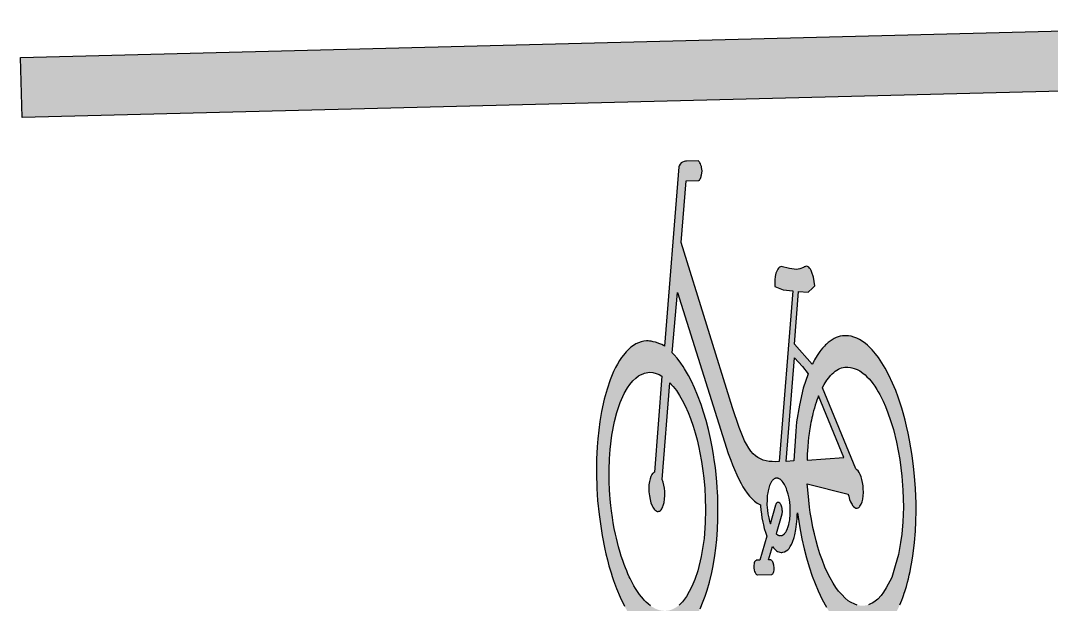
# Model space of a CAD drawing. Header units: metres. Extents: x 668617 to 675126, y 2286318 to 2293677.
# Drawn here: x 669921.41 to 669928.26, y 2287435.28 to 2287439.16 of the extents above; entities that cross this region are included whole.
import ezdxf

# ---------------------------------------------------------------- set-up
doc = ezdxf.new("R2010")
doc.units = ezdxf.units.M
doc.header["$MEASUREMENT"] = 0
doc.layers.add('DMTG-SH-CAJA BICI', color=252, linetype='Continuous')

# ---------------------------------------------------------------- blocks, each defined once
blk = doc.blocks.new('*U201')
h = blk.add_hatch(color=252)
h.dxf.hatch_style = 1
h.paths.add_polyline_path([(9.625983689807338, -1.599963005258802), (9.625955676699938, -1.19996300392795), (-3.78649375143425e-06, -1.199963004053215), (1.60045390309449e-05, -1.599963004975741)])
h.paths.add_polyline_path([(9.625965179287746, -5.600036996809136), (3.290317304482926e-05, -5.600036996366311), (3.564386458165814e-05, -6.000036996328403), (9.62597340136236, -6.000036997160776)])
h = blk.add_hatch(color=252)
h.dxf.hatch_style = 1
h.paths.add_polyline_path([(5.867414326041518, -4.135439648174742), (5.862937947641065, -4.069918229898991), (5.854806467947414, -3.996902472479385), (5.848347650386867, -3.94674895026621), (5.840519257071711, -3.894652246778574), (5.83212483489081, -3.846818307082533), (5.823176427011305, -3.801798420139529), (5.814507019175823, -3.760902160341786), (5.802470542466298, -3.712482945441777), (5.794078796544812, -3.681128643043179), (5.784283687093734, -3.646977975709156), (5.771963861418783, -3.607234803825464), (5.756565668354411, -3.563021571446587), (5.736951697649653, -3.512026695003415), (5.71429849984947, -3.459246025054856), (5.690222535638587, -3.411316210633683), (5.6698066907075, -3.375291310711308), (5.647403388629721, -3.339388760908187), (5.628385889241717, -3.313696587712538), (5.607668965126721, -3.2881756596199), (5.592718710981549, -3.271621891219062), (5.576474485410161, -3.255712995824478), (5.563017918549717, -3.24403813560249), (5.542716818240836, -3.228027394435904), (5.524170340509532, -3.216209229101415), (5.507272438576676, -3.207142702185488), (5.488080313262064, -3.199322772023277), (5.470202565851384, -3.194003133026351), (5.451693555751908, -3.190538799527502), (5.431298786363552, -3.188962555950944), (5.426512965468616, -3.189002325372785), (5.412191966817749, -3.189989350601476), (5.397324007649466, -3.192402667280547), (5.383745001921074, -3.195849988930412), (5.369776265915438, -3.200553821523669), (5.355651972331434, -3.206651837110627), (5.342593833590946, -3.213763916626619), (5.328905770291504, -3.222392416594613), (5.31603764596938, -3.231981353736223), (5.304031946243279, -3.241907936649425), (5.29852219717695, -3.247142967046332), (5.290263260628934, -3.254855193051716), (5.278482366693426, -3.267557749214406), (5.265931713644127, -3.282099838299944), (5.260264734337349, -3.289288865451156), (5.25486103205033, -3.296149034407649), (5.245359307537329, -3.309527107437248), (5.24052364131055, -3.316802095123915), (5.233354611408383, -3.327695536902143), (5.229296398541228, -3.334350549718973), (5.222749264420038, -3.34510755872101), (5.217601813971777, -3.354006558354827), (5.212147262755943, -3.363888527412847), (5.207000815904928, -3.373431724085746), (5.093135344794605, -3.236130217002216), (5.127623630783634, -2.886714836429588), (5.192074648094409, -2.893337402805791), (5.221249221019141, -2.867370674139103), (5.236325593889107, -2.851797171291963), (5.22950414317817, -2.794541596413789), (5.220713300071713, -2.762527099078608), (5.215265104971866, -2.749013494562626), (5.211046651072338, -2.741115940797658), (5.205598455972584, -2.733218274371374), (5.200325555864267, -2.727777749851218), (5.195783274575656, -2.724374140767093), (5.190994777421305, -2.722157192650448), (5.186554528522833, -2.721200923943364), (5.178574926550892, -2.721542512859217), (5.173161188291039, -2.723528730732245), (5.165927305668953, -2.727903228121029), (5.139760801753363, -2.736515756556377), (5.118298539391828, -2.740033378827421), (5.101845900118759, -2.738810778920681), (5.071361298211312, -2.733611687463398), (5.016229016176264, -2.718858921836957), (5.012890717091059, -2.719681799621217), (5.005673179986802, -2.723019276550695), (4.999168531484038, -2.728439634706821), (4.993543703262904, -2.735401424112684), (4.989093752924198, -2.743097990204154), (4.984805381747435, -2.752426003885669), (4.981420582654905, -2.762565854549329), (4.976326657394876, -2.783611765051399), (4.973537995086687, -2.804769210192879), (4.971409030723808, -2.850193213047163), (5.026645017811256, -2.874584712088413), (5.089303610380213, -2.882561128729528), (4.969524813547389, -4.014652819187438), (4.946208703027174, -4.014721652062898), (4.924663476623738, -4.013993747713601), (4.904238599317155, -4.011797191283256), (4.883332998913273, -4.007623655203115), (4.864025125379024, -4.001930206171976), (4.846503320470514, -3.994363538504334), (4.829786066047841, -3.984662390755778), (4.81375460309972, -3.972392003155832), (4.798932140341511, -3.957883487123361), (4.784927274833988, -3.940861273236569), (4.770709646703013, -3.92016404930966), (4.75616016240489, -3.894376452033417), (4.744587682171154, -3.87072096895153), (4.73062931667077, -3.838174710506845), (4.709715018423898, -3.781284158085647), (4.670059879105954, -3.648596805239017), (4.356944552979333, -2.541572133839324), (4.400133692852007, -2.133208781061485), (4.485246770960067, -2.133208781061485), (4.488612501704174, -2.12962502663543), (4.491840070556163, -2.124417710906765), (4.494876955924953, -2.118820136601486), (4.497703420397385, -2.112706235777982), (4.500298388430456, -2.106385601557108), (4.50172450016513, -2.102252285543712), (4.503550378149604, -2.096094334170881), (4.505925223846263, -2.084693466113711), (4.507261011825526, -2.067955834549314), (4.506713716775513, -2.057311824783074), (4.505242108631037, -2.046753212246071), (4.503807633585699, -2.040024856953968), (4.500627902870697, -2.029808509300354), (4.497412377186218, -2.021634484823058), (4.49456249544387, -2.015859694368262), (4.491993955472365, -2.011247568033969), (4.488229127543286, -2.005122401084989), (4.485246770960067, -2.001800133425249), (4.406607898904312, -2.001800133425249), (4.398449322084083, -2.002629320239601), (4.389366432169303, -2.004294228221758), (4.379881768809957, -2.00766629215506), (4.371037400515177, -2.012766241710848), (4.362987212201167, -2.020445119985799), (4.356697668048578, -2.030918898600149), (4.354515847562117, -2.037286512563126), (4.227627698148822, -3.227267832275195), (4.222638816070855, -3.223921793090749), (4.210674263833059, -3.217300353326985), (4.197267876836599, -3.211254725222416), (4.168488386707759, -3.200937658409238), (4.153446470677607, -3.196715114684388), (4.141161770907482, -3.193622225333558), (4.129641143199991, -3.191251494607424), (4.119977170460032, -3.189711077308809), (4.117409634085774, -3.189459842717212), (4.110683525116298, -3.189621060968867), (4.092383932315931, -3.191208908654123), (4.07412481793913, -3.194964471489408), (4.056186854691816, -3.200710195341621), (4.038912269246477, -3.208480103908), (4.021755104682942, -3.218203445923192), (4.004894001316809, -3.230071182208611), (3.989088347756711, -3.243226411281661), (3.972671837985805, -3.258833374520916), (3.953461647920202, -3.280822485024621), (3.941146840231759, -3.296107124421884), (3.926701395518177, -3.316574181411031), (3.912437267379882, -3.339078153836209), (3.899549405644872, -3.362324113267256), (3.885293306284734, -3.388891777052188), (3.86146891045888, -3.443120144088912), (3.839556032918546, -3.503208135503451), (3.819204083680758, -3.569670049910692), (3.799326835956425, -3.651078957942877), (3.785803028078342, -3.718662865758977), (3.769713691020585, -3.83380953763703), (3.76420126569475, -3.886208736586213), (3.758487117316002, -3.967316163108336), (3.75534987221906, -4.058375296003076), (3.755822901070253, -4.162048996622806), (3.758167304316088, -4.241830287547529), (3.764766625495848, -4.335901419014343), (3.781233649663245, -4.476650360409056), (3.79657329955306, -4.566638760764889), (3.803396757458673, -4.597785428475949), (3.812569636596264, -4.63854424154638), (3.821541461745682, -4.678575600912417), (3.834987992633111, -4.725943123024746), (3.842138623251964, -4.751326153744805), (3.850299541799193, -4.777322061675758), (3.869162487205981, -4.832053686525258), (3.89112554461021, -4.888513760302735), (3.918686333108993, -4.950436102222103), (3.945679754612367, -5.000055610100533), (3.96885616112773, -5.036333321872574), (3.987107246726372, -5.064048778492949), (4.010909897944662, -5.093446267605419), (4.018615852391688, -5.101999735179847), (4.027579648762584, -5.112020728222521), (4.036266452284408, -5.120625794650122), (4.04396872687468, -5.128435585299659), (4.051763332414763, -5.135245957982955), (4.06024908194805, -5.142848113945318), (4.071854011827195, -5.151824511859622), (4.080135696580567, -5.157953847274406), (4.090480108276063, -5.164600297836267), (4.096813141644231, -5.168783860767765), (4.10353590528946, -5.172480952413203), (4.114077691116829, -5.178048896809678), (4.121872296656912, -5.18145419581246), (4.130641060623117, -5.185151287457898), (4.137190536471306, -5.187707233281934), (4.146056983906156, -5.190334155695049), (4.153656557041458, -5.192766399464395), (4.16068307612992, -5.194135909643584), (4.168867411947063, -5.195887116144419), (4.17714909670016, -5.196762719395018), (4.184261590622266, -5.19754109598505), (4.194297228888201, -5.198222133253562), (4.200435564384093, -5.197151964020875), (4.210689317792127, -5.194225588000305), (4.221796797953009, -5.190625835676388), (4.238085181804537, -5.18397623059948), (4.254746234779561, -5.175414538754033), (4.272111478512453, -5.164687722967747), (4.2884948695733, -5.15269065156472), (4.305168300247975, -5.13903622048411), (4.320275784633778, -5.124509903973801), (4.335582315813352, -5.108022267727609), (4.350799192302531, -5.090088849634544), (4.365809662284521, -5.070297647496255), (4.380342419961316, -5.04885393011336), (4.394089026435681, -5.026813784062701), (4.406968859392623, -5.004386533950111), (4.42012568519882, -4.979239077907736), (4.442747436951023, -4.930135671224533), (4.456479323998554, -4.895875046508079), (4.47046043770384, -4.856416682269778), (4.487421566265435, -4.804561749828966), (4.504418489796689, -4.739853633131385), (4.513995149573251, -4.6971914082087), (4.527581515015244, -4.628105275258851), (4.535572156557174, -4.578918837232606), (4.542354801506714, -4.521151554948369), (4.549139119118514, -4.456430482206656), (4.553133436292277, -4.387332069180208), (4.556333908017506, -4.304294304766443), (4.55674136851314, -4.237162619216165), (4.555951537453864, -4.208034615818397), (4.555153677616431, -4.177676464209677), (4.553158860756594, -4.139032190178398), (4.549554608392215, -4.091040074084797), (4.545561629348295, -4.043514375574541), (4.539167711078567, -3.991594888236423), (4.535175401099206, -3.956416750283604), (4.527193122867847, -3.90574656356898), (4.5179891322146, -3.850654760696937), (4.506007184290735, -3.789534792214213), (4.491637009373222, -3.728808912791412), (4.476871082594987, -3.673356143267973), (4.461690670140297, -3.623027770791837), (4.439740994033149, -3.558378012622788), (4.420982757275734, -3.509274380616953), (4.402231211166997, -3.465849326357196), (4.383432830518339, -3.427027272869817), (4.35829773664494, -3.381211772164799), (4.3490709977867, -3.365885448104404), (4.334059189674956, -3.342795749829991), (4.309871826166206, -3.308872320240953), (4.291402959957789, -3.286935597219273), (4.279085810542436, -3.273627486827268), (4.323813130512755, -2.87319785207629), (4.633498495669188, -3.953447675648416), (4.648672552007889, -3.998054884425899), (4.659375247932462, -4.027533264317487), (4.671441832560306, -4.059619639531187), (4.68644728455588, -4.095818375765764), (4.69969476864972, -4.12552478203119), (4.713837126984625, -4.15407528385147), (4.725894010172142, -4.176098756036731), (4.738285425786225, -4.196787530369987), (4.751812578988646, -4.218223699448672), (4.768608448531544, -4.240340905796232), (4.784194314287191, -4.257666065789474), (4.800956396055017, -4.274403922676505), (4.818136977888466, -4.287434999049963), (4.830778958289966, -4.294962798585933), (4.839068002756665, -4.299275809295993), (4.839382128705238, -4.30741558475305), (4.840869125341381, -4.331781509689983), (4.844192704999843, -4.362233733443861), (4.846633788116893, -4.385995906731452), (4.851289141365633, -4.413673283848644), (4.85470940089522, -4.431993580681008), (4.860366344229072, -4.457421450579245), (4.869094629771984, -4.487717525837805), (4.875772900604292, -4.507926363237362), (4.825534493437983, -4.667159298263602), (4.801253795382264, -4.667159298263602), (4.800293352785548, -4.667370087466187), (4.796728909779995, -4.66961362363827), (4.793453837323347, -4.673216079832331), (4.790679559909575, -4.678049360204151), (4.788339171052911, -4.6839217153031), (4.78657384343767, -4.690696937675989), (4.785277530284634, -4.698439807542027), (4.78460210931524, -4.715969222385492), (4.786802663617525, -4.732898265416931), (4.788685412114388, -4.740340555062712), (4.791281383745069, -4.747273953833161), (4.794059006483088, -4.752820717913756), (4.79738358973889, -4.757958296327462), (4.800796155022645, -4.761290252855337), (4.80443620235659, -4.763524100160013), (4.806371806976947, -4.764021274264965), (4.807527951043367, -4.76413911793483), (4.902864340108544, -4.76413911793483), (4.905643970041239, -4.762977805749034), (4.909061553311502, -4.759897985102926), (4.912037219246135, -4.755575736170362), (4.914581672882988, -4.750149294306413), (4.916677184003392, -4.743489437055879), (4.918257515186592, -4.736285763941877), (4.919560853520628, -4.719703830227895), (4.917973831688842, -4.702180499092252), (4.914121690796369, -4.687170978472246), (4.911332693955854, -4.680578154666529), (4.908230240231322, -4.675229899711555), (4.904934092231943, -4.671265800898927), (4.901244534098934, -4.668510444658735), (4.897422166592452, -4.667313982162532), (4.896456371476814, -4.667159298263602), (4.88253613964941, -4.667159298263602), (4.910952999651536, -4.578850451852718), (4.917611198538269, -4.587406510635609), (4.931136344546288, -4.601399038133806), (4.938457586702671, -4.607022749849621), (4.9452332064713, -4.611229746321876), (4.952152340650791, -4.614523623346566), (4.96003660088118, -4.617014112983127), (4.967760285546871, -4.618460120152634), (4.971215670981194, -4.618608607682788), (4.973630660568915, -4.618663361051007), (4.979804121969541, -4.618308027462167), (4.991494023085083, -4.615593567256619), (5.002372683066019, -4.610268745842404), (5.012384569529533, -4.602795587013336), (5.021398545764595, -4.593163162628983), (5.029740111822189, -4.581701344834455), (5.037406256910296, -4.568555128661277), (5.044718132158768, -4.553283783291733), (5.056407029677062, -4.521170031393742), (5.061086469260366, -4.504360521950461), (5.069064064037723, -4.469703667610887), (5.075256928319276, -4.433101153449343), (5.079423864225066, -4.398899337906322), (5.081114256576837, -4.382730870987441), (5.082100123637959, -4.372429126104592), (5.083105728112334, -4.358389618864292), (5.090093775971904, -4.417139419927467), (5.096085251732324, -4.459784069694948), (5.108877771726053, -4.532952483111241), (5.121281230507463, -4.597930423507108), (5.13541388740195, -4.659324271493335), (5.151472782008974, -4.718676246948509), (5.171329957787822, -4.78263956010876), (5.207255395081515, -4.881198777871592), (5.233268302042416, -4.939261007313894), (5.260087766683739, -4.99135714749531), (5.284463806481102, -5.031259735050319), (5.311668317945484, -5.070538967898177), (5.341638743513154, -5.107648457693761), (5.363616854876541, -5.128796889935005), (5.382077023241787, -5.145373077925114), (5.394651093560911, -5.155479355535343), (5.409606031159993, -5.165646582883295), (5.414843805363481, -5.168984735779945), (5.428466634839963, -5.176528533213777), (5.439886568287159, -5.181854255918162), (5.446054677169045, -5.184699853821293), (5.461490337865245, -5.190088216181694), (5.47914060322564, -5.19473898532539), (5.496380397298477, -5.197225306495782), (5.504931380655182, -5.197857786764487), (5.512595518548885, -5.197920989726721), (5.518232724469579, -5.197794471140936), (5.52653013224694, -5.197161990872231), (5.544994315001084, -5.194378243996627), (5.562856004855265, -5.189381604809229), (5.579981054305897, -5.182776838910864), (5.597906305320962, -5.173669190638023), (5.615915858507499, -5.162053702895688), (5.632019580459677, -5.149551007794056), (5.647605446215506, -5.135432299693659), (5.663007988201465, -5.119530051313118), (5.678663771234439, -5.101012709950792), (5.693560500191286, -5.081306116412887), (5.705727110014776, -5.063181962819952), (5.721869339518673, -5.03679738100254), (5.734554438280691, -5.013373409360673), (5.747443303613038, -4.9877212309095), (5.761127017991259, -4.95700098603731), (5.768027083822421, -4.939843128002816), (5.773608422828064, -4.926018240447683), (5.778979006404841, -4.911346140277728), (5.783340640183088, -4.899663055783992), (5.787596561714351, -4.887419368900801), (5.794494620350927, -4.866717187878509), (5.803209524596849, -4.837832870768854), (5.809501410476346, -4.816010048273141), (5.815683569720143, -4.793002142067652), (5.821869074288099, -4.767246653248451), (5.82836167962399, -4.739046415261038), (5.833226115639152, -4.716230934473712), (5.837788803405664, -4.693421650055526), (5.84295967112384, -4.663916569447547), (5.848433290688094, -4.630565684340977), (5.856127536500209, -4.575704161068013), (5.86385255929538, -4.501101907897859), (5.868897642821088, -4.435774266975344), (5.871542121653402, -4.366063878028173), (5.872959201012581, -4.315825521892344), (5.8713400640678, -4.217110718940414)])
h.paths.add_polyline_path([(5.423965060822566, -4.243472324889782), (5.426642656215915, -4.257427934394452), (5.428902879994068, -4.266646883783133), (5.432288183996536, -4.279306722586006), (5.437175741808522, -4.293345227131481), (5.442941063461984, -4.306124929872239), (5.447154217192331, -4.313220950916654), (5.450320382134404, -4.318480215041034), (5.45733782348246, -4.327002484097138), (5.465059939406606, -4.333214586546848), (5.472709518852815, -4.336497247971201), (5.476953828650809, -4.337286950962133), (5.481790989309303, -4.336888588410404), (5.486560685407606, -4.335365657566375), (5.491198350624393, -4.332651814377208), (5.495642477890785, -4.328978137862765), (5.499784544262449, -4.324360190542266), (5.503773889547315, -4.318733363556936), (5.507469466121215, -4.312010870102013), (5.514036150819721, -4.296337026685844), (5.519083353288981, -4.278007008164128), (5.522786819512979, -4.256616893941982), (5.524766719188002, -4.233942790491918), (5.524893034098385, -4.208984331444675), (5.523999249436443, -4.190786079206079), (5.521059469152027, -4.167480853216246), (5.517355841914727, -4.148315691314327), (5.512375218432823, -4.130364541525721), (5.506694589759095, -4.114772333558014), (5.500113011333318, -4.101342068683661), (5.493029232517902, -4.090317568751846), (5.485041927737987, -4.081872380260243), (5.479692485765947, -4.077866083433776), (5.269902721016103, -3.53068592725803), (5.282272844864081, -3.509785717311815), (5.30175021760704, -3.480966262150632), (5.313803509988701, -3.465774314603091), (5.325750855638567, -3.451888642678678), (5.337266605218214, -3.440370534320319), (5.348019312911121, -3.430921861532661), (5.358898818554131, -3.422412986004109), (5.368791312851799, -3.415863307012355), (5.380205785084555, -3.409931113021073), (5.390420869468751, -3.405421506866767), (5.401066100804007, -3.401985633247447), (5.412163537907973, -3.399382896689942), (5.422808769243137, -3.397987068795855), (5.434659587437711, -3.397985442051377), (5.442509064858557, -3.398737025002104), (5.459713413268455, -3.401528680790641), (5.468315547220194, -3.403568753628453), (5.484148384595951, -3.408096199744321), (5.504800188130674, -3.416914753151039), (5.521596609420925, -3.425863229197595), (5.541919623858176, -3.441010115930137), (5.555796713549569, -3.453515712266636), (5.568384408974288, -3.465878697358399), (5.581515604692147, -3.48083362827048), (5.594212628127523, -3.496219456619133), (5.605726606561135, -3.512376605748876), (5.618100637376502, -3.530132139542672), (5.630547446190075, -3.551242751992147), (5.639954002438934, -3.567509706358187), (5.649694419703101, -3.585545311285149), (5.660110126621836, -3.607350679086549), (5.671287506814393, -3.631715484936367), (5.686302155258405, -3.666408354397167), (5.701675460761586, -3.709137530184611), (5.71804310371379, -3.759759560569513), (5.734744366161577, -3.821076946302023), (5.753725818032809, -3.905857026866756), (5.771958960731725, -4.021407056047674), (5.783550225534875, -4.132982650816219), (5.787895490653341, -4.225803755266293), (5.788056503923441, -4.339943505641588), (5.781082858184913, -4.436685497505679), (5.772296847079005, -4.519102027141126), (5.763479438385274, -4.574365457076032), (5.747248495699213, -4.653780236904382), (5.724497401149743, -4.7271268540357), (5.698397391597045, -4.803849968621602), (5.660662724164605, -4.872511264108179), (5.641831658687444, -4.901415038845556), (5.624634314354719, -4.923210863081071), (5.602776682440771, -4.945097025846479), (5.584587174337991, -4.959297337218771), (5.567720470755376, -4.96953476406296), (5.55309772861054, -4.9768542997657), (5.540636026069512, -4.981209555004048), (5.525266665391428, -4.985357427464514), (5.503458786577863, -4.987016571026038), (5.492658660477027, -4.986809188248155), (5.477081592680717, -4.984527842127461), (5.463996849291349, -4.981831730451003), (5.449042822343289, -4.976439507097357), (5.421224237652666, -4.961630468030817), (5.406408360090459, -4.951211821878561), (5.385932544059897, -4.933644258381399), (5.363387707509492, -4.909848297879346), (5.343772265887286, -4.885260329832531), (5.326525248960965, -4.860968402124586), (5.308831259196706, -4.832965708133034), (5.289771876902554, -4.797144610205949), (5.274741851691274, -4.766390359671872), (5.256714000911799, -4.723386209883136), (5.240672973377915, -4.680198265107819), (5.225983652245723, -4.634527203701138), (5.213287514383548, -4.59101754314026), (5.202260681598545, -4.54825339235162), (5.191895613353119, -4.502122775697769), (5.183549409994224, -4.45878525178962), (5.174526870394533, -4.402958588774164), (5.16817199865274, -4.359472271993207), (5.164165746974294, -4.323802163043174), (5.160498589242568, -4.276949380397008), (5.15547408964462, -4.207764029253707), (5.153801805821975, -4.16651538051045)], flags=16)
h.paths.add_polyline_path([(5.155956326703162, -4.009418335774281), (5.1583275568351, -3.969626377434719), (5.162836648279556, -3.92198244803518), (5.16707198795305, -3.885583962139599), (5.17046963503029, -3.859979049043882), (5.174581796552899, -3.83349978117165), (5.177621882013523, -3.814520254835489), (5.179947250099006, -3.8014815434447), (5.182634441319025, -3.788372372480955), (5.185747784295751, -3.772805795774617), (5.188562009325215, -3.759477728582178), (5.191920491026719, -3.745179082482129), (5.195453694948609, -3.729828053295535), (5.198984260787929, -3.716758725135909), (5.203395540258071, -3.700184186993989), (5.207809660739737, -3.683384191887586), (5.213811703838562, -3.664674407485851), (5.220341769256918, -3.644912923407392), (5.225458025490098, -3.629037035327091), (5.23127479403953, -3.613845582379593), (5.238015906042212, -3.597511536223265), (5.243429859716707, -3.584627138814183), (5.401015909035246, -3.997927684756144)], flags=16)
h.paths.add_polyline_path([(5.067458559471827, -4.013110771563424), (5.01686827664324, -4.015007364312777), (5.088907569594185, -3.32737674320907), (5.140681201125781, -3.387672747779673), (5.178074807562415, -3.436436016584207), (5.143046268770014, -3.530035160840437), (5.114756227678684, -3.642731123428637), (5.093076216552052, -3.753994588990798), (5.085562944316912, -3.815680923930328)], flags=16)
h.paths.add_polyline_path([(5.017647231870306, -4.207409786685172), (5.02121754371144, -4.219533165871707), (5.024781832520444, -4.233769936945654), (5.029979780272148, -4.259447975310082), (5.031835511959831, -4.271664851361762), (5.03361698320195, -4.287390795076123), (5.03531937557245, -4.311308023530724), (5.035866550343955, -4.33376123138613), (5.035775850563144, -4.349085434484424), (5.033747647573497, -4.380931593279134), (5.033043377947336, -4.386723029681117), (5.030403943466108, -4.404781479172678), (5.027345305935204, -4.420607696962834), (5.023916145627849, -4.434700810269556), (5.020082662703941, -4.447226645974311), (5.017436567457439, -4.454578797539059), (5.01366232282783, -4.463934974953406), (5.010658105165539, -4.470113881648366), (5.0072054196026, -4.476695745993345), (5.001156696564041, -4.486233523397959), (4.995232524370727, -4.493548962539205), (4.989071626547813, -4.499223293143764), (4.985789571587561, -4.501440486140431), (4.982970748341344, -4.503386609443547), (4.976401029532139, -4.506185157614194), (4.969944746998724, -4.507519163652579), (4.962262960624444, -4.507440969515477), (4.954948588647242, -4.505633895599621), (4.948326008500686, -4.502271070194396), (4.942552648840514, -4.498291636157384), (4.937957624984138, -4.494138185252502), (4.979058726680495, -4.365394122828464), (4.979867797069029, -4.361767551703375), (4.980496955939402, -4.357635362510746), (4.980917434454639, -4.353321978397239), (4.981156796844906, -4.349512565775518), (4.981307585230512, -4.34256055597799), (4.98106935658739, -4.336477007495378), (4.980919701949112, -4.333458118270468), (4.980439489125119, -4.328841788084747), (4.979673764713352, -4.323360082540848), (4.978732420047075, -4.318210230377978), (4.977922003333498, -4.314579888833399), (4.977233535309618, -4.311800111041512), (4.976116935976589, -4.307995065424896), (4.974745526946868, -4.304025744049483), (4.973740389141395, -4.30145276662422), (4.972002496309711, -4.297538474287426), (4.970484337868965, -4.294703548140015), (4.968473070229109, -4.291611302772824), (4.966424743225585, -4.289082520394959), (4.96489170435217, -4.287515624607523), (4.963464316551261, -4.286332834370829), (4.962638098235222, -4.28574765567288), (4.961887415830673, -4.285269361216837), (4.961186760023572, -4.284895039666448), (4.960623854508995, -4.28462660009473), (4.960101693036261, -4.284412688429833), (4.959404863626479, -4.284170713386737), (4.958976378021198, -4.284050394041164), (4.958470939320722, -4.283925206558323), (4.957828246342449, -4.28381381213059), (4.957136164499146, -4.283751361569528), (4.956452727478849, -4.283742460515505), (4.955590087532197, -4.283805316754189), (4.954934073023649, -4.283916735045739), (4.95403472800937, -4.284170761113645), (4.953061689423279, -4.284530597570225), (4.952070723458396, -4.285034378155111), (4.951115753969332, -4.28564611683586), (4.950268844765844, -4.286311834564725), (4.949419172053335, -4.287144357574472), (4.948320074943579, -4.288349841919569), (4.947326841484313, -4.289598208824297), (4.946480003140125, -4.290983599466322), (4.945379843142339, -4.292895345485095), (4.944442446735664, -4.294859901244572), (4.943540409071665, -4.297061802544049), (4.942124004447443, -4.301293621499952), (4.901704851728197, -4.427186936331914), (4.89667143904753, -4.410335593897751), (4.891349629407514, -4.387886418959827), (4.886735844931589, -4.359645354215028), (4.884069483952796, -4.33583329183658), (4.882929642801013, -4.317705566847127), (4.882366028694084, -4.299620390328954), (4.883372867120547, -4.267817615224945), (4.886092230783521, -4.239326485739361), (4.888907679527111, -4.221253551153627), (4.891736024645638, -4.207610120066408), (4.896861058276819, -4.189015889148824), (4.899731068607254, -4.180336931629444), (4.902749528969524, -4.172827186062734), (4.904746483050104, -4.167856698913669), (4.90825279648431, -4.160560996956676), (4.91259921159099, -4.152513654440647), (4.916877366158125, -4.146307341819642), (4.923542413610407, -4.137820720532314), (4.929882762174601, -4.13235750990838), (4.935952376885451, -4.128351116917523), (4.942827132588982, -4.125490811485412), (4.951057078621957, -4.124081789584623), (4.959238007590913, -4.125216430121326), (4.96614775366579, -4.127861278389285), (4.972444777693123, -4.131492331455655), (4.978447765718664, -4.1363817775628), (4.983122360298365, -4.141049658453396), (4.987964736565675, -4.146533638597701), (4.993820470306037, -4.154541819344046), (5.001594575270271, -4.16780145510433), (5.007713550952797, -4.180542037693769), (5.013701011953097, -4.195969545521743)], flags=16)
h.paths.add_polyline_path([(4.472143135809776, -4.181010786623745), (4.473300283473443, -4.24330750188391), (4.472636236606637, -4.321292296484354), (4.469460520280714, -4.410147437305854), (4.459553676999171, -4.512755925787916), (4.436033371148967, -4.63277418286397), (4.412569266746412, -4.726494261869429), (4.390544989908027, -4.784611244680314), (4.370148547857684, -4.831285336786582), (4.331627473465909, -4.89696808597494), (4.303856264070951, -4.93122409157996), (4.28166405195436, -4.951675713977827), (4.264268365770552, -4.964221107694078), (4.251194838538673, -4.972046670918845), (4.23505933600601, -4.979278058700725), (4.219411247218776, -4.984378571562732), (4.204419176520193, -4.98716964141955), (4.187140242153359, -4.988184606638752), (4.170496584864677, -4.986662215140608), (4.155631636488132, -4.983998001853525), (4.138187108570186, -4.978259037676671), (4.12294079322743, -4.971281363034263), (4.107178294350315, -4.962370646630068), (4.090401158623514, -4.950805067822248), (4.075917242680766, -4.938625823175047), (4.063826237185853, -4.927299424205587), (4.05288100525202, -4.915208280657402), (4.046020414247086, -4.907469353934899), (4.032414980456765, -4.890685756579884), (4.021094737672799, -4.875050966011435), (4.007615757139777, -4.854830186518865), (3.994648276687115, -4.83372231232868), (3.984478156385722, -4.815526844163444), (3.977732979067919, -4.802794094785002), (3.970740247754438, -4.789187432074982), (3.960957516003103, -4.767873725776869), (3.955095169759218, -4.754986179838545), (3.946328747519924, -4.734814182668417), (3.939082775159608, -4.715843605089512), (3.930817147962824, -4.694732351061282), (3.922809110734642, -4.671858849729376), (3.914672947586991, -4.646312234871468), (3.9057733814419, -4.617076414655556), (3.89903422570776, -4.593148741988461), (3.889114001129046, -4.555002318029671), (3.882253075591605, -4.525695971869946), (3.876022409145992, -4.496183230296803), (3.870812066601678, -4.469842578934587), (3.864068561946134, -4.431835854928348), (3.858220935128901, -4.39381876608644), (3.85350804230276, -4.359342958378965), (3.848436196182982, -4.314111042959257), (3.845255796403149, -4.278766729660127), (3.842101155620229, -4.235810796853132), (3.84060914099758, -4.205214930003169), (3.839390104834926, -4.175670755940519), (3.838253698181756, -4.117772673942648), (3.839509532911224, -4.039694145180632), (3.843612238591207, -3.967190996457258), (3.849755926605931, -3.905774503559491), (3.863396820833312, -3.810262885324409), (3.882600989315435, -3.721242132462089), (3.899380132236822, -3.66113679121498), (3.923834787154502, -3.595505190234892), (3.952129205264821, -3.535775010957069), (3.975529079441296, -3.499096112466523), (3.991233704208593, -3.476792902392572), (4.012871261561752, -3.452747160733343), (4.032187498406756, -3.43524433394568), (4.050598155972757, -3.421894200906229), (4.065189456824292, -3.414071566873874), (4.081431006136174, -3.407749242734343), (4.091642608458471, -3.404150053716645), (4.102240930265995, -3.402088352805149), (4.124814174816474, -3.399339530917683), (4.146724710629626, -3.401678153186774), (4.168609487446136, -3.40745069041633), (4.187495181058007, -3.415304644276874), (4.206362140854057, -3.426866505263429), (4.140208688024092, -4.063948197494207), (4.135360309565337, -4.066277919524379), (4.131060564286078, -4.069461163199466), (4.127090333447059, -4.073477987478434), (4.122827386734703, -4.078808216632936), (4.115542943145225, -4.091626588562884), (4.109906740821779, -4.107417527626287), (4.105044981065942, -4.12606026096196), (4.101746156807056, -4.147483023351973), (4.100083530646786, -4.169274075374594), (4.100491994739668, -4.194608098450308), (4.102552714487661, -4.220450111110818), (4.106828373432174, -4.245276820568542), (4.112077187205562, -4.267010077368851), (4.119581418599402, -4.287139037940776), (4.123637289739555, -4.295583224100672), (4.127766088948778, -4.302733045136262), (4.131944064424828, -4.30883567983429), (4.134114845341027, -4.311633058721564), (4.137306953755683, -4.3152289805629), (4.142058317810988, -4.319527683294118), (4.14738507763977, -4.322927461895662), (4.152582038887185, -4.324888781631544), (4.15798373397971, -4.325624346946005), (4.163344281583745, -4.32505225310844), (4.168265588111477, -4.32325350355892), (4.173135042113328, -4.320107212774214), (4.177806787450888, -4.315800623755563), (4.182309259380673, -4.310066504012413), (4.186404270814913, -4.303432784172415), (4.190171440470811, -4.295856540297955), (4.193405030906552, -4.287585514482725), (4.19905461452717, -4.267930069152726), (4.203024845366098, -4.245602186264263), (4.205059137052344, -4.220858733471852), (4.205060140649592, -4.19469293237296), (4.203356032468507, -4.17196701728104), (4.200475039210413, -4.151141472188007), (4.196152545726253, -4.131618291168031), (4.190781293084643, -4.113791450619355), (4.258657587911423, -3.472064059001217), (4.280139253153704, -3.497979864781902), (4.299916810214989, -3.525777113470837), (4.320640090446339, -3.559455504837053), (4.33743094200282, -3.590976095243279), (4.355091243335866, -3.629188651357081), (4.373895980100511, -3.673146480678192), (4.38865153637368, -3.714254430968323), (4.405137294356809, -3.764875722699552), (4.416998141542388, -3.80999632880212), (4.428571290840864, -3.855691056645225), (4.439568040768527, -3.908322788418363), (4.446020167680579, -3.942312800807315), (4.455362654758454, -4.002113280706682), (4.462365422044678, -4.063147401315268), (4.467331555917745, -4.112814677564653)], flags=16)
at = {"color": 252}
blk.add_lwpolyline([(-3.7864937532e-06, -1.199963004053215), (9.625955676699938, -1.19996300392795), (9.625983689807338, -1.599963005258802), (1.60045390314e-05, -1.599963004975741)], close=True, dxfattribs=at)
for points in [[(4.969524813547389, -4.014652819187438), (4.946208703027174, -4.014721652062898), (4.924663476623738, -4.013993747713601), (4.904238599317155, -4.011797191283256), (4.883332998913273, -4.007623655203115), (4.864025125379024, -4.001930206171976), (4.846503320470514, -3.994363538504334), (4.829786066047841, -3.984662390755778), (4.81375460309972, -3.972392003155832), (4.798932140341511, -3.957883487123361), (4.784927274833988, -3.940861273236569), (4.770709646703013, -3.92016404930966), (4.75616016240489, -3.894376452033417), (4.744587682171154, -3.87072096895153), (4.73062931667077, -3.838174710506845), (4.709715018423898, -3.781284158085647), (4.670059879105954, -3.648596805239017), (4.356944552979333, -2.541572133839324), (4.400133692852007, -2.133208781061485), (4.485246770960067, -2.133208781061485), (4.488612501704174, -2.12962502663543), (4.491840070556163, -2.124417710906765), (4.494876955924953, -2.118820136601486), (4.497703420397385, -2.112706235777982), (4.500298388430456, -2.106385601557108), (4.50172450016513, -2.102252285543712), (4.503550378149604, -2.096094334170881), (4.505925223846263, -2.084693466113711), (4.507261011825526, -2.067955834549314), (4.506713716775513, -2.057311824783074), (4.505242108631037, -2.046753212246071), (4.503807633585699, -2.040024856953968), (4.500627902870697, -2.029808509300354), (4.497412377186218, -2.021634484823058), (4.49456249544387, -2.015859694368262), (4.491993955472365, -2.011247568033969), (4.488229127543286, -2.005122401084989), (4.485246770960067, -2.001800133425249), (4.406607898904312, -2.001800133425249), (4.398449322084083, -2.002629320239601), (4.389366432169303, -2.004294228221758), (4.379881768809957, -2.00766629215506), (4.371037400515177, -2.012766241710848), (4.362987212201167, -2.020445119985799), (4.356697668048578, -2.030918898600149), (4.354515847562117, -2.037286512563126), (4.227627698148822, -3.227267832275195), (4.222638816070855, -3.223921793090749), (4.210674263833059, -3.217300353326985), (4.197267876836599, -3.211254725222416), (4.168488386707759, -3.200937658409238), (4.153446470677607, -3.196715114684388), (4.141161770907482, -3.193622225333558), (4.129641143199991, -3.191251494607424), (4.119977170460032, -3.189711077308809), (4.117409634085774, -3.189459842717212), (4.110683525116298, -3.189621060968867), (4.092383932315931, -3.191208908654123), (4.07412481793913, -3.194964471489408), (4.056186854691816, -3.200710195341621), (4.038912269246477, -3.208480103908), (4.021755104682942, -3.218203445923192), (4.004894001316809, -3.230071182208611), (3.989088347756711, -3.243226411281661), (3.972671837985805, -3.258833374520916), (3.953461647920202, -3.280822485024621), (3.941146840231759, -3.296107124421884), (3.926701395518177, -3.316574181411031), (3.912437267379882, -3.339078153836209), (3.899549405644872, -3.362324113267256), (3.885293306284734, -3.388891777052188), (3.86146891045888, -3.443120144088912), (3.839556032918546, -3.503208135503451), (3.819204083680758, -3.569670049910692), (3.799326835956425, -3.651078957942877), (3.785803028078342, -3.718662865758977), (3.769713691020585, -3.83380953763703), (3.76420126569475, -3.886208736586213), (3.758487117316002, -3.967316163108336), (3.75534987221906, -4.058375296003076), (3.755822901070253, -4.162048996622806), (3.758167304316088, -4.241830287547529), (3.764766625495848, -4.335901419014343), (3.781233649663245, -4.476650360409056), (3.79657329955306, -4.566638760764889), (3.803396757458673, -4.597785428475949), (3.812569636596264, -4.63854424154638), (3.821541461745682, -4.678575600912417), (3.834987992633111, -4.725943123024746), (3.842138623251964, -4.751326153744805), (3.850299541799193, -4.777322061675758), (3.869162487205981, -4.832053686525258), (3.89112554461021, -4.888513760302735), (3.918686333108993, -4.950436102222103)], [(4.42012568519882, -4.979239077907736), (4.442747436951023, -4.930135671224533), (4.456479323998554, -4.895875046508079), (4.47046043770384, -4.856416682269778), (4.487421566265435, -4.804561749828966), (4.504418489796689, -4.739853633131385), (4.513995149573251, -4.6971914082087), (4.527581515015244, -4.628105275258851), (4.535572156557174, -4.578918837232606), (4.542354801506714, -4.521151554948369), (4.549139119118514, -4.456430482206656), (4.553133436292277, -4.387332069180208), (4.556333908017506, -4.304294304766443), (4.55674136851314, -4.237162619216165), (4.555951537453864, -4.208034615818397), (4.555153677616431, -4.177676464209677), (4.553158860756594, -4.139032190178398), (4.549554608392215, -4.091040074084797), (4.545561629348295, -4.043514375574541), (4.539167711078567, -3.991594888236423), (4.535175401099206, -3.956416750283604), (4.527193122867847, -3.90574656356898), (4.5179891322146, -3.850654760696937), (4.506007184290735, -3.789534792214213), (4.491637009373222, -3.728808912791412), (4.476871082594987, -3.673356143267973), (4.461690670140297, -3.623027770791837), (4.439740994033149, -3.558378012622788), (4.420982757275734, -3.509274380616953), (4.402231211166997, -3.465849326357196), (4.383432830518339, -3.427027272869817), (4.35829773664494, -3.381211772164799), (4.3490709977867, -3.365885448104404), (4.334059189674956, -3.342795749829991), (4.309871826166206, -3.308872320240953), (4.291402959957789, -3.286935597219273), (4.279085810542436, -3.273627486827268), (4.323813130512755, -2.87319785207629), (4.633498495669188, -3.953447675648416), (4.648672552007889, -3.998054884425899), (4.659375247932462, -4.027533264317487), (4.671441832560306, -4.059619639531187), (4.68644728455588, -4.095818375765764), (4.69969476864972, -4.12552478203119), (4.713837126984625, -4.15407528385147), (4.725894010172142, -4.176098756036731), (4.738285425786225, -4.196787530369987), (4.751812578988646, -4.218223699448672), (4.768608448531544, -4.240340905796232), (4.784194314287191, -4.257666065789474), (4.800956396055017, -4.274403922676505), (4.818136977888466, -4.287434999049963), (4.830778958289966, -4.294962798585933), (4.839068002756665, -4.299275809295993), (4.839382128705238, -4.30741558475305), (4.840869125341381, -4.331781509689983), (4.844192704999843, -4.362233733443861), (4.846633788116893, -4.385995906731452), (4.851289141365633, -4.413673283848644), (4.85470940089522, -4.431993580681008), (4.860366344229072, -4.457421450579245), (4.869094629771984, -4.487717525837805), (4.875772900604292, -4.507926363237362), (4.825534493437983, -4.667159298263602), (4.801253795382264, -4.667159298263602), (4.800293352785548, -4.667370087466187), (4.796728909779995, -4.66961362363827), (4.793453837323347, -4.673216079832331), (4.790679559909575, -4.678049360204151), (4.788339171052911, -4.6839217153031), (4.78657384343767, -4.690696937675989), (4.785277530284634, -4.698439807542027), (4.78460210931524, -4.715969222385492), (4.786802663617525, -4.732898265416931), (4.788685412114388, -4.740340555062712), (4.791281383745069, -4.747273953833161), (4.794059006483088, -4.752820717913756), (4.79738358973889, -4.757958296327462), (4.800796155022645, -4.761290252855337), (4.80443620235659, -4.763524100160013), (4.806371806976947, -4.764021274264965), (4.807527951043367, -4.76413911793483), (4.902864340108544, -4.76413911793483), (4.905643970041239, -4.762977805749034), (4.909061553311502, -4.759897985102926), (4.912037219246135, -4.755575736170362), (4.914581672882988, -4.750149294306413), (4.916677184003392, -4.743489437055879), (4.918257515186592, -4.736285763941877), (4.919560853520628, -4.719703830227895), (4.917973831688842, -4.702180499092252), (4.914121690796369, -4.687170978472246), (4.911332693955854, -4.680578154666529), (4.908230240231322, -4.675229899711555), (4.904934092231943, -4.671265800898927), (4.901244534098934, -4.668510444658735), (4.897422166592452, -4.667313982162532), (4.896456371476814, -4.667159298263602), (4.88253613964941, -4.667159298263602), (4.910952999651536, -4.578850451852718), (4.917611198538269, -4.587406510635609), (4.931136344546288, -4.601399038133806), (4.938457586702671, -4.607022749849621), (4.9452332064713, -4.611229746321876), (4.952152340650791, -4.614523623346566), (4.96003660088118, -4.617014112983127), (4.967760285546871, -4.618460120152634), (4.971215670981194, -4.618608607682788), (4.973630660568915, -4.618663361051007), (4.979804121969541, -4.618308027462167), (4.991494023085083, -4.615593567256619), (5.002372683066019, -4.610268745842404), (5.012384569529533, -4.602795587013336), (5.021398545764595, -4.593163162628983), (5.029740111822189, -4.581701344834455), (5.037406256910296, -4.568555128661277), (5.044718132158768, -4.553283783291733), (5.056407029677062, -4.521170031393742), (5.061086469260366, -4.504360521950461), (5.069064064037723, -4.469703667610887), (5.075256928319276, -4.433101153449343), (5.079423864225066, -4.398899337906322), (5.081114256576837, -4.382730870987441), (5.082100123637959, -4.372429126104592), (5.083105728112334, -4.358389618864292), (5.090093775971904, -4.417139419927467), (5.096085251732324, -4.459784069694948), (5.108877771726053, -4.532952483111241), (5.121281230507463, -4.597930423507108), (5.13541388740195, -4.659324271493335), (5.151472782008974, -4.718676246948509), (5.171329957787822, -4.78263956010876), (5.207255395081515, -4.881198777871592), (5.233268302042416, -4.939261007313894), (5.260087766683739, -4.99135714749531)], [(5.747443303613038, -4.9877212309095), (5.761127017991259, -4.95700098603731), (5.768027083822421, -4.939843128002816), (5.773608422828064, -4.926018240447683), (5.778979006404841, -4.911346140277728), (5.783340640183088, -4.899663055783992), (5.787596561714351, -4.887419368900801), (5.794494620350927, -4.866717187878509), (5.803209524596849, -4.837832870768854), (5.809501410476346, -4.816010048273141), (5.815683569720143, -4.793002142067652), (5.821869074288099, -4.767246653248451), (5.82836167962399, -4.739046415261038), (5.833226115639152, -4.716230934473712), (5.837788803405664, -4.693421650055526), (5.84295967112384, -4.663916569447547), (5.848433290688094, -4.630565684340977), (5.856127536500209, -4.575704161068013), (5.86385255929538, -4.501101907897859), (5.868897642821088, -4.435774266975344), (5.871542121653402, -4.366063878028173), (5.872959201012581, -4.315825521892344), (5.8713400640678, -4.217110718940414), (5.867414326041518, -4.135439648174742), (5.862937947641065, -4.069918229898991), (5.854806467947414, -3.996902472479385), (5.848347650386867, -3.94674895026621), (5.840519257071711, -3.894652246778574), (5.83212483489081, -3.846818307082533), (5.823176427011305, -3.801798420139529), (5.814507019175823, -3.760902160341786), (5.802470542466298, -3.712482945441777), (5.794078796544812, -3.681128643043179), (5.784283687093734, -3.646977975709156), (5.771963861418783, -3.607234803825464), (5.756565668354411, -3.563021571446587), (5.736951697649653, -3.512026695003415), (5.71429849984947, -3.459246025054856), (5.690222535638587, -3.411316210633683), (5.6698066907075, -3.375291310711308), (5.647403388629721, -3.339388760908187), (5.628385889241717, -3.313696587712538), (5.607668965126721, -3.2881756596199), (5.592718710981549, -3.271621891219062), (5.576474485410161, -3.255712995824478), (5.563017918549717, -3.24403813560249), (5.542716818240836, -3.228027394435904), (5.524170340509532, -3.216209229101415), (5.507272438576676, -3.207142702185488), (5.488080313262064, -3.199322772023277), (5.470202565851384, -3.194003133026351), (5.451693555751908, -3.190538799527502), (5.431298786363552, -3.188962555950944), (5.426512965468616, -3.189002325372785), (5.412191966817749, -3.189989350601476), (5.397324007649466, -3.192402667280547), (5.383745001921074, -3.195849988930412), (5.369776265915438, -3.200553821523669), (5.355651972331434, -3.206651837110627), (5.342593833590946, -3.213763916626619), (5.328905770291504, -3.222392416594613), (5.31603764596938, -3.231981353736223), (5.304031946243279, -3.241907936649425), (5.29852219717695, -3.247142967046332), (5.290263260628934, -3.254855193051716), (5.278482366693426, -3.267557749214406), (5.265931713644127, -3.282099838299944), (5.260264734337349, -3.289288865451156), (5.25486103205033, -3.296149034407649), (5.245359307537329, -3.309527107437248), (5.24052364131055, -3.316802095123915), (5.233354611408383, -3.327695536902143), (5.229296398541228, -3.334350549718973), (5.222749264420038, -3.34510755872101), (5.217601813971777, -3.354006558354827), (5.212147262755943, -3.363888527412847), (5.207000815904928, -3.373431724085746), (5.093135344794605, -3.236130217002216), (5.127623630783634, -2.886714836429588), (5.192074648094409, -2.893337402805791), (5.221249221019141, -2.867370674139103), (5.236325593889107, -2.851797171291963), (5.22950414317817, -2.794541596413789), (5.220713300071713, -2.762527099078608), (5.215265104971866, -2.749013494562626), (5.211046651072338, -2.741115940797658), (5.205598455972584, -2.733218274371374), (5.200325555864267, -2.727777749851218), (5.195783274575656, -2.724374140767093), (5.190994777421305, -2.722157192650448), (5.186554528522833, -2.721200923943364), (5.178574926550892, -2.721542512859217), (5.173161188291039, -2.723528730732245), (5.170519051185815, -2.725126492607905), (5.165072194215632, -2.728184682293594), (5.139760801753363, -2.736515756556377), (5.118298539391828, -2.740033378827421), (5.101845900118759, -2.738810778920681), (5.071361298211312, -2.733611687463398), (5.016229016176264, -2.718858921836957), (5.012890717091059, -2.719681799621217), (5.005673179986802, -2.723019276550695), (4.999168531484038, -2.728439634706821), (4.993543703262904, -2.735401424112684), (4.989093752924198, -2.743097990204154), (4.984805381747435, -2.752426003885669), (4.981420582654905, -2.762565854549329), (4.976326657394876, -2.783611765051399), (4.973537995086687, -2.804769210192879), (4.971409030723808, -2.850193213047163), (5.026645017811256, -2.874584712088413), (5.089303610380213, -2.882561128729528), (4.969524813547389, -4.014652819187438)], [(5.01686827664324, -4.015007364312777), (5.088907569594185, -3.32737674320907), (5.140681201125781, -3.387672747779673), (5.178074807562415, -3.436436016584207), (5.143046268770014, -3.530035160840437), (5.114756227678684, -3.642731123428637), (5.093076216552052, -3.753994588990798), (5.085562944316912, -3.815680923930328), (5.067458559471827, -4.013110771563424), (5.01686827664324, -4.015007364312777)], [(4.206362140854057, -3.426866505263429), (4.140208688024092, -4.063948197494207), (4.135360309565337, -4.066277919524379), (4.131060564286078, -4.069461163199466), (4.127090333447059, -4.073477987478434), (4.122827386734703, -4.078808216632936), (4.115542943145225, -4.091626588562884), (4.109906740821779, -4.107417527626287), (4.105044981065942, -4.12606026096196), (4.101746156807056, -4.147483023351973), (4.100083530646786, -4.169274075374594), (4.100491994739668, -4.194608098450308), (4.102552714487661, -4.220450111110818), (4.106828373432174, -4.245276820568542), (4.112077187205562, -4.267010077368851), (4.119581418599402, -4.287139037940776), (4.123637289739555, -4.295583224100672), (4.127766088948778, -4.302733045136262), (4.131944064424828, -4.30883567983429), (4.134114845341027, -4.311633058721564), (4.137306953755683, -4.3152289805629), (4.142058317810988, -4.319527683294118), (4.14738507763977, -4.322927461895662), (4.152582038887185, -4.324888781631544), (4.15798373397971, -4.325624346946005), (4.163344281583745, -4.32505225310844), (4.168265588111477, -4.32325350355892), (4.173135042113328, -4.320107212774214), (4.177806787450888, -4.315800623755563), (4.182309259380673, -4.310066504012413), (4.186404270814913, -4.303432784172415), (4.190171440470811, -4.295856540297955), (4.193405030906552, -4.287585514482725), (4.19905461452717, -4.267930069152726), (4.203024845366098, -4.245602186264263), (4.205059137052344, -4.220858733471852), (4.205060140649592, -4.19469293237296), (4.203356032468507, -4.17196701728104), (4.200475039210413, -4.151141472188007), (4.196152545726253, -4.131618291168031), (4.190781293084643, -4.113791450619355), (4.258657587911423, -3.472064059001217), (4.280139253153704, -3.497979864781902), (4.299916810214989, -3.525777113470837), (4.320640090446339, -3.559455504837053), (4.33743094200282, -3.590976095243279), (4.355091243335866, -3.629188651357081), (4.373895980100511, -3.673146480678192), (4.38865153637368, -3.714254430968323), (4.405137294356809, -3.764875722699552), (4.416998141542388, -3.80999632880212), (4.428571290840864, -3.855691056645225), (4.439568040768527, -3.908322788418363), (4.446020167680579, -3.942312800807315), (4.455362654758454, -4.002113280706682), (4.462365422044678, -4.063147401315268), (4.467331555917745, -4.112814677564653), (4.472143135809776, -4.181010786623745), (4.473300283473443, -4.24330750188391), (4.472636236606637, -4.321292296484354), (4.469460520280714, -4.410147437305854), (4.459553676999171, -4.512755925787916), (4.436033371148967, -4.63277418286397), (4.412569266746412, -4.726494261869429), (4.390544989908027, -4.784611244680314), (4.370148547857684, -4.831285336786582), (4.331627473465909, -4.89696808597494), (4.303856264070951, -4.93122409157996), (4.28166405195436, -4.951675713977827)], [(4.090401158623514, -4.950805067822248), (4.075917242680766, -4.938625823175047), (4.063826237185853, -4.927299424205587), (4.05288100525202, -4.915208280657402), (4.046020414247086, -4.907469353934899), (4.032414980456765, -4.890685756579884), (4.021094737672799, -4.875050966011435), (4.007615757139777, -4.854830186518865), (3.994648276687115, -4.83372231232868), (3.984478156385722, -4.815526844163444), (3.977732979067919, -4.802794094785002), (3.970740247754438, -4.789187432074982), (3.960957516003103, -4.767873725777233), (3.955095169759218, -4.754986179838545), (3.946328747519924, -4.734814182668417), (3.939082775159608, -4.715843605089512), (3.930817147962824, -4.694732351061282), (3.922809110734642, -4.671858849729376), (3.914672947586991, -4.646312234871468), (3.9057733814419, -4.617076414655556), (3.89903422570776, -4.593148741988461), (3.889114001129046, -4.555002318029671), (3.882253075591605, -4.525695971869946), (3.876022409145992, -4.496183230296803), (3.870812066601678, -4.469842578934587), (3.864068561946134, -4.431835854928348), (3.858220935128901, -4.39381876608644), (3.85350804230276, -4.359342958378965), (3.848436196182982, -4.314111042959257), (3.845255796403149, -4.278766729660127), (3.842101155620229, -4.235810796853132), (3.84060914099758, -4.205214930003169), (3.839390104834926, -4.175670755940519), (3.838253698181756, -4.117772673942648), (3.839509532911224, -4.039694145180632), (3.843612238591207, -3.967190996457258), (3.849755926605931, -3.905774503559491), (3.863396820833312, -3.810262885324409), (3.882600989315435, -3.721242132462089), (3.899380132236822, -3.66113679121498), (3.923834787154502, -3.595505190234892), (3.952129205264821, -3.535775010957069), (3.975529079441296, -3.499096112466523), (3.991233704208593, -3.476792902392572), (4.012871261561752, -3.452747160733343), (4.032187498406756, -3.43524433394568), (4.050598155972757, -3.421894200906229), (4.065189456824292, -3.414071566873874), (4.081431006136174, -3.407749242734343), (4.091642608458471, -3.404150053716645), (4.102240930265995, -3.402088352805149), (4.124814174816474, -3.399339530917683), (4.146724710629626, -3.401678153186774), (4.168609487446136, -3.40745069041633), (4.187495181058007, -3.415304644276874), (4.206362140854057, -3.426866505263429)], [(5.153801805821975, -4.16651538051045), (5.423721070431118, -4.243402823376892), (5.424295807298601, -4.245196173338255), (5.426642656215915, -4.257427934394452), (5.428902879994068, -4.266646883783133), (5.432288183996536, -4.279306722586006), (5.437175741808522, -4.293345227131481), (5.442941063461984, -4.306124929872239), (5.447154217192331, -4.313220950916654), (5.450320382134404, -4.318480215041034), (5.45733782348246, -4.327002484097138), (5.465059939406606, -4.333214586546848), (5.472709518852815, -4.336497247971201), (5.476953828650809, -4.337286950962133), (5.481790989309303, -4.336888588410404), (5.486560685407606, -4.335365657566375), (5.491198350624393, -4.332651814377208), (5.495642477890785, -4.328978137862765), (5.499784544262449, -4.324360190542266), (5.503773889547315, -4.318733363556936), (5.507469466121215, -4.312010870102013), (5.514036150819721, -4.296337026685844), (5.519083353288981, -4.278007008164128), (5.522786819512979, -4.256616893941982), (5.524766719188002, -4.233942790491918), (5.524893034098385, -4.208984331444675), (5.523999249436443, -4.190786079206079), (5.521059469152027, -4.167480853216246), (5.517355841914727, -4.148315691314327), (5.512375218432823, -4.130364541525721), (5.506694589759095, -4.114772333558014), (5.500113011333318, -4.101342068683661), (5.493029232517902, -4.090317568751846), (5.485041927737987, -4.081872380260243), (5.481212871163323, -4.079004728403401), (5.479298342876036, -4.076838067751713), (5.270223658320816, -3.531523005867045), (5.270226878586194, -3.530138239833739), (5.282272844864081, -3.509785717311815), (5.30175021760704, -3.480966262150632), (5.313803509988701, -3.465774314603091), (5.325750855638567, -3.451888642678678), (5.337266605218214, -3.440370534320319), (5.348019312911121, -3.430921861532661), (5.358898818554131, -3.422412986004109), (5.368791312851799, -3.415863307012355), (5.380205785084555, -3.409931113021073), (5.390420869468751, -3.405421506866767), (5.401066100804007, -3.401985633247447), (5.412163537907973, -3.399382896689942), (5.422808769243137, -3.397987068795855), (5.434659587437711, -3.397985442051377), (5.442509064858557, -3.398737025002104), (5.459713413268455, -3.401528680790641), (5.468315547220194, -3.403568753628453), (5.484148384595951, -3.408096199744321), (5.504800188130674, -3.416914753151039), (5.521596609420925, -3.425863229197595), (5.541919623858176, -3.441010115930137), (5.555796713549569, -3.453515712266636), (5.568384408974288, -3.465878697358399), (5.581515604692147, -3.48083362827048), (5.594212628127523, -3.496219456619133), (5.605726606561135, -3.512376605748876), (5.618100637376502, -3.530132139542672), (5.630547446190075, -3.551242751992147), (5.639954002438934, -3.567509706358187), (5.649694419703101, -3.585545311285149), (5.660110126621836, -3.607350679086549), (5.671287506814393, -3.631715484936367), (5.686302155258405, -3.666408354397167), (5.701675460761586, -3.709137530184611), (5.71804310371379, -3.759759560569513), (5.734744366161577, -3.821076946302023), (5.753725818032809, -3.905857026866756), (5.771958960731725, -4.021407056047674), (5.783550225534875, -4.132982650816219), (5.787895490653341, -4.225803755266293), (5.788056503923441, -4.339943505641588), (5.781082858184913, -4.436685497505679), (5.772296847079005, -4.519102027141126), (5.763479438385274, -4.574365457076032), (5.747248495699213, -4.653780236904382), (5.724497401149743, -4.7271268540357), (5.698397391597045, -4.803849968621602), (5.660662724164605, -4.872511264108179), (5.641831658687444, -4.901415038845556), (5.624634314354719, -4.923210863081071), (5.602776682440771, -4.945097025846479), (5.584587174337991, -4.959297337218771), (5.567720470755376, -4.96953476406296), (5.55309772861054, -4.9768542997657), (5.540636026069512, -4.981209555004048)], [(5.463996849291349, -4.981831730451003), (5.449042822343289, -4.976439507097357), (5.421224237652666, -4.961630468030817), (5.406408360090459, -4.951211821878561), (5.385932544059897, -4.933644258381399), (5.363387707509492, -4.909848297879346), (5.343772265887286, -4.885260329832531), (5.326525248960965, -4.860968402124586), (5.308831259196706, -4.832965708133034), (5.289771876902554, -4.797144610205949), (5.274741851691274, -4.766390359671872), (5.256714000911799, -4.723386209883136), (5.240672973377915, -4.680198265107819), (5.225983652245723, -4.634527203701138), (5.213287514383548, -4.59101754314026), (5.202260681598545, -4.54825339235162), (5.191895613353119, -4.502122775697769), (5.183549409994224, -4.45878525178962), (5.174526870394533, -4.402958588774164), (5.16817199865274, -4.359472271993207), (5.164165746974294, -4.323802163043174), (5.160498589242568, -4.276949380397008), (5.15547408964462, -4.207764029253707), (5.153801805821975, -4.16651538051045)], [(5.155956326703162, -4.009418335774281), (5.401015909035246, -3.997927684756144), (5.243429859716707, -3.584627138814183), (5.238015906042212, -3.597511536223265), (5.23127479403953, -3.613845582379593), (5.225458025490098, -3.629037035327091), (5.220341769256918, -3.644912923407392), (5.213811703838562, -3.664674407485851), (5.207809660739737, -3.683384191887586), (5.203395540258071, -3.700184186993989), (5.198984260787929, -3.716758725135909), (5.195453694948609, -3.729828053295535), (5.191920491026719, -3.745179082482129), (5.188562009325215, -3.759477728582178), (5.185747784295751, -3.772805795774617), (5.182634441319025, -3.788372372480955), (5.179947250099006, -3.8014815434447), (5.177621882013523, -3.814520254835489), (5.174581796552899, -3.83349978117165), (5.17046963503029, -3.859979049043882), (5.16707198795305, -3.885583962139599), (5.162836648279556, -3.92198244803518), (5.1583275568351, -3.969626377434719), (5.155956326703162, -4.009418335774281)], [(4.901704851728197, -4.427186936331914), (4.942124004447443, -4.301293621499952), (4.943540409071665, -4.297061802544049), (4.944442446735664, -4.294859901244572), (4.945379843142339, -4.292895345485095), (4.946480003140125, -4.290983599466322), (4.947326841484313, -4.289598208824297), (4.948320074943579, -4.288349841919569), (4.949419172053335, -4.287144357574472), (4.950268844765844, -4.286311834564725), (4.951115753969332, -4.28564611683586), (4.952070723458396, -4.285034378155111), (4.953061689423279, -4.284530597570225), (4.95403472800937, -4.284170761113645), (4.954934073023649, -4.283916735045739), (4.955590087532197, -4.283805316754189), (4.956452727478849, -4.283742460515505), (4.957136164499146, -4.283751361569528), (4.957828246342449, -4.28381381213059), (4.958470939320722, -4.283925206558323), (4.958976378021198, -4.284050394041164), (4.959404863626479, -4.284170713386737), (4.960101693036261, -4.284412688429833), (4.960623854508995, -4.28462660009473), (4.961186760023572, -4.284895039666448), (4.961887415830673, -4.285269361216837), (4.962638098235222, -4.28574765567288), (4.963464316551261, -4.286332834370829), (4.96489170435217, -4.287515624607523), (4.966424743225585, -4.289082520394959), (4.968473070229109, -4.291611302772824), (4.970484337868965, -4.294703548140015), (4.972002496309711, -4.297538474287426), (4.973740389141395, -4.30145276662422), (4.974745526946868, -4.304025744049483), (4.976116935976589, -4.307995065424896), (4.977233535309618, -4.311800111041512), (4.977922003333498, -4.314579888833399), (4.978732420047075, -4.318210230377978), (4.97936214579102, -4.321655296357291), (4.979661313349341, -4.32327094510486), (4.980439489125119, -4.328841788084747), (4.980919701949112, -4.333458118270468), (4.98106935658739, -4.336477007495378), (4.981307585230512, -4.34256055597799), (4.981156796844906, -4.349512565775518), (4.980917434454639, -4.353321978397239), (4.980496955939402, -4.357635362510746), (4.979867797069029, -4.361767551703375), (4.979058726680495, -4.365394122828464), (4.937957624984138, -4.494138185252502), (4.94108768859229, -4.496967455770493), (4.944297964819202, -4.49949463929951), (4.946057682285662, -4.500707569030868), (4.947819738105893, -4.501861747031022), (4.949737188159881, -4.502953402879753), (4.9513584467421, -4.50381088702309), (4.952277207178266, -4.504277416814674), (4.953634444367397, -4.504870589757226), (4.954912248388964, -4.5053993314757), (4.956173683934403, -4.505819184424709), (4.957964579450541, -4.506379020174538), (4.959475155956491, -4.506752220144425), (4.960708389538986, -4.507002022387947), (4.962172269829624, -4.507235263420104), (4.963872182128303, -4.507423378731989), (4.965118028648904, -4.507470031711475), (4.966644194179783, -4.507485566795425), (4.967853760787914, -4.507470938521259), (4.968478668106081, -4.507447838734144), (4.969281857180902, -4.507401305071925), (4.970092273894389, -4.507331695486411), (4.971072610978534, -4.507216077233566), (4.971752079883641, -4.507111674786474), (4.972479237032695, -4.506995483811834), (4.973616385534757, -4.506760524613561), (4.974542586187213, -4.506547018626284), (4.975397715058551, -4.506314803720815), (4.976346094641639, -4.506033072226152), (4.977593712642347, -4.505617013560453), (4.97836742428848, -4.505325951469965), (4.978871800100836, -4.505131464626143), (4.979317575351856, -4.504942776592097), (4.979841366586192, -4.50471965364828), (4.980508080834503, -4.504416445078804), (4.981140853524028, -4.504120323944146), (4.981766256856561, -4.503807593871579), (4.98264122630476, -4.503349464002582), (4.983200801436835, -4.503034991900445), (4.984230031371739, -4.502446114373002), (4.98530120995511, -4.501777652351335), (4.985789571587561, -4.501440486140431), (4.986598641976279, -4.50089391844973), (4.987315170244778, -4.500388729923627), (4.988143585196082, -4.499767636783599), (4.989009484666119, -4.499100534976606), (4.991099193444629, -4.497355856736707), (4.992878255473586, -4.495717299109288), (4.994591064147201, -4.49396911294716), (4.997062633174618, -4.491289060372363), (4.999325380128665, -4.488494916803571), (5.001979553324327, -4.484936022327891), (5.0072054196026, -4.476695745993345), (5.010658105165539, -4.470113881648366), (5.01366232282783, -4.463934974953406), (5.017436567457439, -4.454578797539059), (5.020082662703941, -4.447226645974311), (5.023916145627849, -4.434700810269556), (5.027345305935204, -4.420607696962834), (5.030403943466108, -4.404781479172678), (5.033043377947336, -4.386723029681117), (5.033747647573497, -4.380931593279134), (5.035775850563144, -4.349085434484424), (5.035866550343955, -4.33376123138613), (5.03531937557245, -4.311308023530724), (5.03361698320195, -4.287390795076123), (5.031835511959831, -4.271664851361762), (5.029979780272148, -4.259447975310082), (5.024781832520444, -4.233769936945654), (5.02121754371144, -4.219533165871707), (5.017647231870306, -4.207409786685172), (5.013701011953097, -4.195969545521743), (5.007713550952797, -4.180542037693769), (5.001594575270271, -4.16780145510433), (4.993820470306037, -4.154541819344046), (4.987964736565675, -4.146533638597701), (4.983122360298365, -4.141049658453396), (4.980194528857698, -4.138126031987019), (4.976375572070509, -4.134693971569571), (4.973628927613837, -4.132456824004354), (4.971409475633301, -4.130895345212165), (4.967828038897156, -4.128830181289269), (4.964599693573306, -4.127268726360534), (4.961573084402669, -4.126110229082182), (4.958435934873994, -4.125243700704101), (4.95616603114049, -4.124790367381646), (4.954350122325401, -4.124538512884384), (4.95147486841394, -4.124437785403697), (4.948095167830915, -4.124588888556455), (4.944249851419915, -4.125247232489419), (4.940870221695915, -4.126305002287084), (4.937843612525186, -4.127564250909941), (4.934610236198027, -4.129237028676048), (4.931634149639474, -4.131201465118621), (4.929061535387525, -4.133065126353236), (4.925632091643336, -4.136020133212046), (4.923380965598758, -4.13837013087385), (4.921385712138896, -4.140566853811889), (4.916877366158125, -4.146307341819642), (4.914165797007479, -4.150241011250602), (4.91119474145251, -4.155114016343583), (4.908739044886674, -4.159660713079972), (4.906794951771951, -4.163594382510932), (4.904746483050104, -4.167856698913669), (4.902749528969524, -4.172827186062734), (4.899731068607254, -4.180336931629444), (4.896861058276819, -4.189015889148824), (4.891736024645638, -4.207610120066408), (4.888907679527111, -4.221253551153627), (4.886092230783521, -4.239326485739361), (4.883372867120547, -4.267817615224945), (4.882366028694084, -4.299620390328954), (4.882929642801013, -4.317705566847127), (4.884069483952796, -4.33583329183658), (4.886735844931589, -4.359645354215028), (4.891349629407514, -4.387886418959827), (4.89667143904753, -4.410335593897751), (4.901704851728197, -4.427186936331914)]]:
    blk.add_lwpolyline(points)
at = {"color": 254}
blk.add_lwpolyline([(4.322200914592164, -2.340342130914965), (4.322200914592164, -2.340342130914965)], dxfattribs=at)

msp = doc.modelspace()

# ---------------------------------------------------------------- block references
at = {"layer": 'DMTG-SH-CAJA BICI', "rotation": 1.461486919288848}
msp.add_blockref('*U201', (669921.379944293, 2287440.112594952), dxfattribs=at)

doc.saveas('drawing.dxf')
